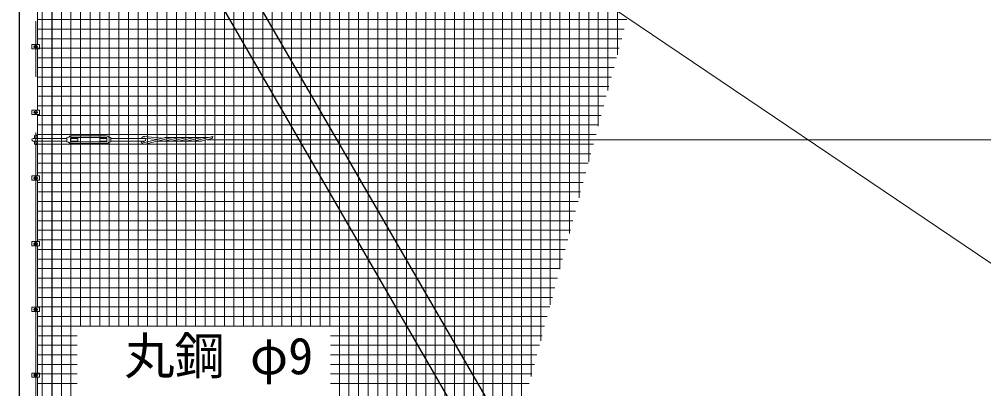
# Model space of a CAD drawing. Units: millimetres, scale not verified. Extents: x -14699 to 14701, y -10394 to 10396.
# Drawn here: x -11718 to -7317, y 2856 to 4543 of the extents above; entities that cross this region are included whole.
import ezdxf
from ezdxf.enums import TextEntityAlignment as Align

# ---------------------------------------------------------------- set-up
doc = ezdxf.new("R2010")
doc.units = ezdxf.units.MM
doc.header["$LTSCALE"] = 40
doc.linetypes.add('USER1', pattern=[50.8, 31.75, -6.35, 6.35, -6.35])
for name, color, linetype, lineweight in [('0-1_D-STR1', 1, 'Continuous', 25), ('0-2_D-BMK', 2, 'USER1', 13), ('0-3_D-STR3', 3, 'Continuous', 13), ('0-A_D-STR-TXT', 7, 'Continuous', 13), ('0-B_D-STR2', 7, 'Continuous', 13)]:
    doc.layers.add(name, color=color, linetype=linetype, lineweight=lineweight)
doc.styles.add('ＭＳ ゴシック', font='')
doc.styles.get('ＭＳ ゴシック').set_extended_font_data('MS Gothic')

msp = doc.modelspace()

# ---------------------------------------------------------------- linework, layer by layer
at = {"layer": '0-1_D-STR1'}
msp.add_line((-7887.12, -428.88), (-11504.34, 5836.34), dxfattribs=at)
for points in [[(-11568.12, 6543.32), (-11718.12, 6543.32), (-11718.12, -1256.68), (-11568.12, -1256.68), (-11568.12, 5800.37)], [(-7887.12, -428.88), (-7887.12, -1256.68), (-7737.12, -1256.68), (-7737.12, -388.68), (-11424.63, 5998.27)]]:
    msp.add_lwpolyline(points, dxfattribs=at)
at = {"layer": '0-2_D-BMK'}
for p, q in [((-11643.12, -1307.68), (-11643.12, 6594.32)), ((-11653.12, 4418.32), (-11633.12, 4418.32)), ((-11653.12, 4118.32), (-11633.12, 4118.32)), ((-11653.12, 3818.32), (-11633.12, 3818.32)), ((-11653.12, 3518.32), (-11633.12, 3518.32)), ((-11653.12, 3218.32), (-11633.12, 3218.32)), ((-11653.12, 2918.32), (-11633.12, 2918.32))]:
    msp.add_line(p, q, dxfattribs=at)
at = {"layer": '0-3_D-STR3'}
for p, q in [((-10852.2, 5842.15), (-1992.98, -151.04)), ((-11634.62, 4427.82), (-11634.62, 4708.82)), ((-11660.32, 4427.82), (-11625.92, 4427.82)), ((-11660.32, 4427.82), (-11660.32, 4408.82)), ((-11660.32, 4408.82), (-11625.92, 4408.82)), ((-11649.62, 4422.07), (-11643.12, 4425.82)), ((-11649.62, 4414.56), (-11649.62, 4422.07)), ((-11643.12, 4410.81), (-11649.62, 4414.56)), ((-11643.12, 4425.82), (-11636.62, 4422.07)), ((-11636.62, 4414.56), (-11643.12, 4410.81)), ((-11636.62, 4422.07), (-11636.62, 4414.56)), ((-11634.62, 4127.82), (-11634.62, 4408.82)), ((-11625.92, 4427.82), (-11625.92, 4408.82)), ((-11660.32, 4127.82), (-11625.92, 4127.82)), ((-11660.32, 4127.82), (-11660.32, 4108.82)), ((-11660.32, 4108.82), (-11625.92, 4108.82)), ((-11649.62, 4122.07), (-11643.12, 4125.82)), ((-11649.62, 4114.56), (-11649.62, 4122.07)), ((-11643.12, 4110.81), (-11649.62, 4114.56)), ((-11643.12, 4125.82), (-11636.62, 4122.07)), ((-11636.62, 4114.56), (-11643.12, 4110.81)), ((-11636.62, 4122.07), (-11636.62, 4114.56)), ((-11634.62, 3827.82), (-11634.62, 4108.82)), ((-11625.92, 4127.82), (-11625.92, 4108.82)), ((-11649.12, 4010.32), (-11649.12, 3999.32)), ((-11637.12, 4010.32), (-11637.12, 3999.32)), ((-11501.12, 4003.32), (-11493.32, 4004.99)), ((-11482.12, 4011.32), (-11320.12, 4011.32)), ((-11146.04, 4008.69), (-11065.72, 4000.35)), ((-10917.01, 3987.78), (-10835.19, 4008.06)), ((-11655.12, 3999.32), (-11501.12, 3999.32)), ((-11655.12, 3987.32), (-11501.12, 3987.32)), ((-11649.12, 3987.32), (-11649.12, 3976.32)), ((-11637.12, 3987.32), (-11637.12, 3976.32)), ((-11501.12, 3983.32), (-11501.12, 4003.32)), ((-11501.12, 3983.32), (-11493.32, 3981.64)), ((-11484.12, 3985.82), (-11484.12, 4000.82)), ((-11484.12, 3999.32), (-11451.12, 3999.32)), ((-11482.12, 4002.82), (-11320.12, 4002.82)), ((-11482.12, 3983.82), (-11320.12, 3983.82)), ((-11482.12, 3975.32), (-11320.12, 3975.32)), ((-11351.12, 3987.32), (-11351.12, 3999.32)), ((-11351.12, 3999.32), (-11318.12, 3999.32)), ((-11351.12, 3987.32), (-11318.12, 3987.32)), ((-11318.12, 3985.82), (-11318.12, 4000.82)), ((-11301.12, 3983.32), (-11308.92, 3981.64)), ((-11301.12, 3999.32), (-11147.12, 3999.32)), ((-11301.12, 3987.32), (-11147.12, 3987.32)), ((-11146.26, 4000.67), (-11088.58, 3994.68)), ((-11144.86, 3980.73), (-11059.19, 4001.97)), ((-11143.62, 3972.8), (-11025.95, 4001.97)), ((-10890.05, 3986.89), (-11086.77, 3986.89)), ((-10856.2, 4002.85), (-11051.97, 4002.85)), ((-11049.97, 3987.78), (-10992.71, 4001.97)), ((-11016.73, 3987.78), (-10959.47, 4001.97)), ((-10983.49, 3987.78), (-10926.23, 4001.97)), ((-10950.25, 3987.78), (-10892.99, 4001.97)), ((-10883.77, 3987.78), (-10839.09, 3998.85)), ((-10861.43, 3993.32), (1156.88, 3993.32)), ((-11660.32, 3827.82), (-11625.92, 3827.82)), ((-11660.32, 3827.82), (-11660.32, 3808.82)), ((-11660.32, 3808.82), (-11625.92, 3808.82)), ((-11649.62, 3822.07), (-11643.12, 3825.82)), ((-11649.62, 3814.56), (-11649.62, 3822.07)), ((-11643.12, 3810.81), (-11649.62, 3814.56)), ((-11643.12, 3825.82), (-11636.62, 3822.07)), ((-11636.62, 3814.56), (-11643.12, 3810.81)), ((-11636.62, 3822.07), (-11636.62, 3814.56)), ((-11634.62, 3527.82), (-11634.62, 3808.82)), ((-11625.92, 3827.82), (-11625.92, 3808.82)), ((-11660.32, 3527.82), (-11625.92, 3527.82)), ((-11660.32, 3527.82), (-11660.32, 3508.82)), ((-11649.62, 3522.07), (-11643.12, 3525.82)), ((-11649.62, 3514.56), (-11649.62, 3522.07)), ((-11643.12, 3525.82), (-11636.62, 3522.07)), ((-11636.62, 3522.07), (-11636.62, 3514.56)), ((-11625.92, 3527.82), (-11625.92, 3508.82)), ((-11660.32, 3508.82), (-11625.92, 3508.82)), ((-11643.12, 3510.81), (-11649.62, 3514.56)), ((-11636.62, 3514.56), (-11643.12, 3510.81)), ((-11634.62, 3227.82), (-11634.62, 3508.82)), ((-11660.32, 3227.82), (-11625.92, 3227.82)), ((-11660.32, 3227.82), (-11660.32, 3208.82)), ((-11649.62, 3222.07), (-11643.12, 3225.82)), ((-11649.62, 3214.56), (-11649.62, 3222.07)), ((-11643.12, 3210.81), (-11649.62, 3214.56)), ((-11643.12, 3225.82), (-11636.62, 3222.07)), ((-11636.62, 3214.56), (-11643.12, 3210.81)), ((-11636.62, 3222.07), (-11636.62, 3214.56)), ((-11625.92, 3227.82), (-11625.92, 3208.82)), ((-11660.32, 3208.82), (-11625.92, 3208.82)), ((-11634.62, 2927.82), (-11634.62, 3208.82)), ((-11660.32, 2927.82), (-11625.92, 2927.82)), ((-11660.32, 2927.82), (-11660.32, 2908.82)), ((-11660.32, 2908.82), (-11625.92, 2908.82)), ((-11649.62, 2922.07), (-11643.12, 2925.82)), ((-11649.62, 2914.56), (-11649.62, 2922.07)), ((-11643.12, 2910.81), (-11649.62, 2914.56)), ((-11643.12, 2925.82), (-11636.62, 2922.07)), ((-11636.62, 2914.56), (-11643.12, 2910.81)), ((-11636.62, 2922.07), (-11636.62, 2914.56)), ((-11634.62, 2627.82), (-11634.62, 2908.82)), ((-11625.92, 2927.82), (-11625.92, 2908.82))]:
    msp.add_line(p, q, dxfattribs=at)
for points in [[(-11301.12, 3983.32), (-11301.12, 4003.32), (-11308.92, 4004.99)], [(-11484.12, 3987.32), (-11451.12, 3987.32), (-11451.12, 3999.32)]]:
    msp.add_lwpolyline(points, dxfattribs=at)
for centre in [(-11643.12, 4418.32), (-11643.12, 4118.32), (-11643.12, 3818.32), (-11643.12, 3518.32), (-11643.12, 3218.32), (-11643.12, 2918.32)]:
    msp.add_circle(centre, 6.25, dxfattribs=at)
for centre, radius, start, end in [((-11643.12, 4010.32), 6, 0, 180), ((-11494.16, 4008.9), 4, 282.09925, 326.11888), ((-11482.12, 4000.82), 10.5, 90, 146.11888), ((-11320.12, 4000.82), 10.5, 33.88112, 90), ((-11308.08, 4008.9), 4, 213.88112, 257.90075), ((-11145.24, 3990.72), 18, 92.82496, 151.48944), ((-10902.46, 4031.11), 71.11, 333.02173, 341.08588), ((-11655.12, 3993.32), 6, 90, 270), ((-11643.12, 3976.32), 6, 180, 0), ((-11494.16, 3977.73), 4, 33.88112, 77.90075), ((-11482.12, 3985.82), 10.5, 213.88112, 270), ((-11482.12, 4000.82), 2, 90, 180), ((-11482.12, 3985.82), 2, 180, 270), ((-11320.12, 4000.82), 2, 0, 90), ((-11320.12, 3985.82), 2, 270, 0), ((-11320.12, 3985.82), 10.5, 270, 326.11888), ((-11308.08, 3977.73), 4, 102.09925, 146.11888), ((-11145.24, 3990.72), 18, 191.63319, 275.17572), ((-11145.24, 3990.72), 10, 199.92759, 272.18972), ((-11145.24, 3990.72), 10, 95.82544, 120.77566), ((-11147.12, 3993.32), 6, 270, 90), ((-11051.97, 3972.85), 30, 90, 103.92636), ((-11057.19, 4016.89), 30, 270, 283.92645), ((-11018.73, 3972.85), 30, 90, 103.92636), ((-11023.95, 4016.89), 30, 270, 283.92645), ((-10985.49, 3972.85), 30, 90, 103.92636), ((-10990.71, 4016.89), 30, 270, 283.92645), ((-10952.25, 3972.85), 30, 90, 103.92636), ((-10957.47, 4016.89), 30, 270, 283.92645), ((-10919.01, 3972.85), 30, 90, 103.92636), ((-10924.23, 4016.89), 30, 270, 283.92645), ((-10885.77, 3972.85), 30, 90, 103.92636), ((-10890.99, 4016.89), 30, 270, 283.92645)]:
    msp.add_arc(centre, radius, start, end, dxfattribs=at)
at = {"layer": '0-B_D-STR2'}
for p, q in [((-11613.69, -456.68), (-11613.69, 6443.32)), ((-11569.94, -456.68), (-11569.94, 6443.32)), ((-11526.19, -456.68), (-11526.19, 6443.32)), ((-11482.44, -456.68), (-11482.44, 6443.32)), ((-11438.69, 3139.68), (-11438.69, 6443.32)), ((-11394.94, 3139.68), (-11394.94, 6443.32)), ((-11351.19, 3139.68), (-11351.19, 6443.32)), ((-11307.44, 3139.68), (-11307.44, 6443.32)), ((-11263.69, 3139.68), (-11263.69, 6443.32)), ((-11219.94, 3139.68), (-11219.94, 6443.32)), ((-11176.19, 3139.68), (-11176.19, 6443.32)), ((-11132.44, 3139.68), (-11132.44, 6443.32)), ((-11088.69, 3139.68), (-11088.69, 6443.32)), ((-11044.94, 3139.68), (-11044.94, 6443.32)), ((-11001.19, 3139.68), (-11001.19, 6443.32)), ((-10957.44, 3139.68), (-10957.44, 6443.32)), ((-10913.69, 3139.68), (-10913.69, 6443.32)), ((-10869.94, 3139.68), (-10869.94, 6443.32)), ((-10826.19, 3139.68), (-10826.19, 6443.32)), ((-10782.44, 3139.68), (-10782.44, 6443.32)), ((-10738.69, 3139.68), (-10738.69, 6443.32)), ((-10694.94, 3139.68), (-10694.94, 6443.32)), ((-10651.19, 3139.68), (-10651.19, 6443.32)), ((-10607.44, 3139.68), (-10607.44, 6443.32)), ((-10563.69, 3139.68), (-10563.69, 6443.32)), ((-10519.94, 3139.68), (-10519.94, 6443.32)), ((-10476.19, 3139.68), (-10476.19, 6443.32)), ((-10432.44, 3139.68), (-10432.44, 6443.32)), ((-10388.69, 3139.68), (-10388.69, 6443.32)), ((-10344.94, 3139.68), (-10344.94, 6443.32)), ((-10301.19, 3139.68), (-10301.19, 6443.32)), ((-10257.44, -353.45), (-10257.44, 6443.32)), ((-10213.69, -190.18), (-10213.69, 6443.32)), ((-10169.94, -26.9), (-10169.94, 6443.32)), ((-10126.19, 136.38), (-10126.19, 6443.32)), ((-10082.44, 299.65), (-10082.44, 6443.32)), ((-10038.69, 462.93), (-10038.69, 6443.32)), ((-9994.94, 626.21), (-9994.94, 6443.32)), ((-9951.19, 789.49), (-9951.19, 6443.32)), ((-9907.44, 952.76), (-9907.44, 6443.32)), ((-9863.69, 1116.04), (-9863.69, 6443.32)), ((-9819.94, 1279.32), (-9819.94, 6443.32)), ((-9776.19, 1442.6), (-9776.19, 6443.32)), ((-9732.44, 1605.87), (-9732.44, 6443.32)), ((-9688.69, 1769.15), (-9688.69, 6443.32)), ((-9644.94, 1932.43), (-9644.94, 6443.32)), ((-9601.19, 2095.7), (-9601.19, 6443.32)), ((-9557.44, 2258.98), (-9557.44, 6443.32)), ((-9513.69, 2422.26), (-9513.69, 6443.32)), ((-9469.94, 2585.54), (-9469.94, 6443.32)), ((-9426.19, 2748.81), (-9426.19, 6443.32)), ((-9382.44, 2912.09), (-9382.44, 6443.32)), ((-9338.69, 3075.37), (-9338.69, 6443.32)), ((-9294.94, 3238.64), (-9294.94, 6443.32)), ((-9251.19, 3401.92), (-9251.19, 6443.32)), ((-9207.44, 3565.2), (-9207.44, 6443.32)), ((-9163.69, 3728.48), (-9163.69, 6443.32)), ((-9119.94, 3891.75), (-9119.94, 6443.32)), ((-9076.19, 4055.03), (-9076.19, 6443.32)), ((-9032.44, 4218.31), (-9032.44, 6443.32)), ((-8988.69, 4381.59), (-8988.69, 6443.32)), ((-11634.62, 4542.04), (-8945.7, 4542.04)), ((-11634.62, 4498.29), (-8957.42, 4498.29)), ((-11634.62, 4454.54), (-8969.14, 4454.54)), ((-11634.62, 4410.79), (-8980.86, 4410.79)), ((-11634.62, 4367.04), (-8992.59, 4367.04)), ((-11634.62, 4323.29), (-9004.31, 4323.29)), ((-11634.62, 4279.54), (-9016.03, 4279.54)), ((-11634.62, 4235.79), (-9027.76, 4235.79)), ((-11634.62, 4192.04), (-9039.48, 4192.04)), ((-11634.62, 4148.29), (-9051.2, 4148.29)), ((-11634.62, 4104.54), (-9062.92, 4104.54)), ((-11634.62, 4060.79), (-9074.65, 4060.79)), ((-11634.62, 4017.04), (-9086.37, 4017.04)), ((-11634.62, 3973.29), (-9098.09, 3973.29)), ((-11634.62, 3929.54), (-9109.81, 3929.54)), ((-11634.62, 3885.79), (-9121.54, 3885.79)), ((-11634.62, 3842.04), (-9133.26, 3842.04)), ((-11634.62, 3798.29), (-9144.98, 3798.29)), ((-11634.62, 3754.54), (-9156.71, 3754.54)), ((-11634.62, 3710.79), (-9168.43, 3710.79)), ((-11634.62, 3667.04), (-9180.15, 3667.04)), ((-11634.62, 3623.29), (-9191.87, 3623.29)), ((-11634.62, 3579.54), (-9203.6, 3579.54)), ((-11634.62, 3535.79), (-9215.32, 3535.79)), ((-11634.62, 3492.04), (-9227.04, 3492.04)), ((-11634.62, 3448.29), (-9238.77, 3448.29)), ((-11634.62, 3404.54), (-9250.49, 3404.54)), ((-11634.62, 3360.79), (-9262.21, 3360.79)), ((-11634.62, 3317.04), (-9273.93, 3317.04)), ((-11634.62, 3273.29), (-9285.66, 3273.29)), ((-11634.62, 3229.54), (-9297.38, 3229.54)), ((-11634.62, 3185.79), (-9309.1, 3185.79)), ((-11634.62, 3142.04), (-9320.82, 3142.04)), ((-11634.62, 3098.29), (-11453.29, 3098.29)), ((-10297.58, 3098.29), (-9332.55, 3098.29)), ((-11634.62, 3054.54), (-11453.29, 3054.54)), ((-10297.58, 3054.54), (-9344.27, 3054.54)), ((-11634.62, 3010.79), (-11453.29, 3010.79)), ((-10297.58, 3010.79), (-9355.99, 3010.79)), ((-11634.62, 2967.04), (-11453.29, 2967.04)), ((-10297.58, 2967.04), (-9367.72, 2967.04)), ((-11634.62, 2923.29), (-11453.29, 2923.29)), ((-10297.58, 2923.29), (-9379.44, 2923.29)), ((-11634.62, 2879.54), (-11453.29, 2879.54)), ((-10297.58, 2879.54), (-9391.16, 2879.54))]:
    msp.add_line(p, q, dxfattribs=at)

# ---------------------------------------------------------------- texts
at = {"layer": '0-A_D-STR-TXT', "style": 'ＭＳ ゴシック'}
msp.add_text('丸鋼 φ9', height=168.3, dxfattribs=at).set_placement((-11239.06, 2871.49), align=Align.BOTTOM_LEFT)

doc.saveas('drawing.dxf')
